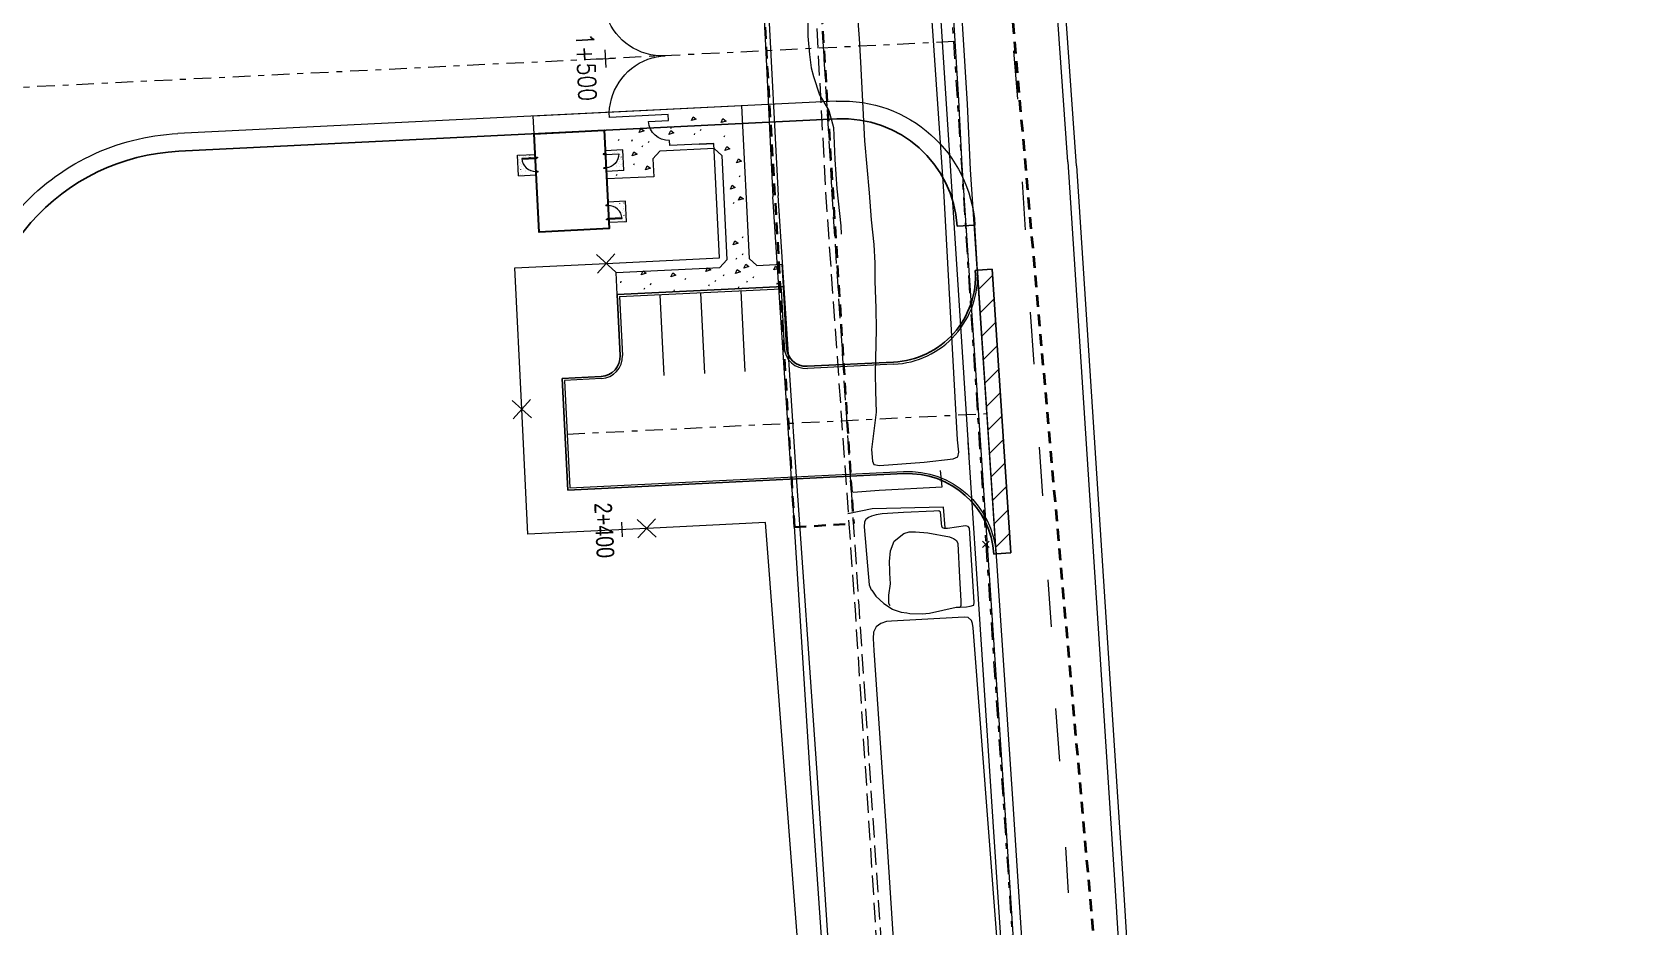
# Model space of a CAD drawing. Header units: metres. Extents: x -703672 to 3951284, y -4124475 to 4104628.
# Drawn here: x 328180 to 328288.5, y 4103654.7 to 4103715.4 of the extents above; entities that cross this region are included whole.
import ezdxf

# ---------------------------------------------------------------- set-up
doc = ezdxf.new("R2010")
doc.units = ezdxf.units.M
doc.header["$MEASUREMENT"] = 0
for name, pattern in [('DGN Style 2', [1.3283826688107345, 0.7970296012864407, -0.5313530675242938]), ('DGN Style 3', [1.8597357363350286, 1.328382668810735, -0.5313530675242938]), ('DGN Style 7', [2.6567653376214695, 1.195544401929661, -0.5313530675242938, 0.3985148006432204, -0.5313530675242938])]:
    doc.linetypes.add(name, pattern=pattern)
for name, color, linetype, lineweight in [('A-DOOR-PRHT', 7, 'Continuous', 0), ('A-FLOR-PATT', 9, 'Continuous', 0), ('A-WALL-PATT', 9, 'INBATT', 0), ('C-ALGN-STAT', 8, 'Continuous', 0), ('C-ALGN-STAT1', 8, 'Continuous', 0), ('C-ANNO-PATT', 251, 'Continuous', 0), ('C-PADS-OTLN', 9, 'Continuous', 30), ('C-PROP-BASE', 2, 'CONLMT', 0), ('C-PROP-CONS(Alpha)', 7, 'DGN Style 2', 40), ('C-PVMT-MRKG', 7, 'Continuous', 0), ('C-ROAD-CNTR', 8, 'DGN Style 7', 0), ('C-ROAD-CURB', 9, 'Continuous', 0), ('C-ROAD-OTLN', 7, 'Continuous', 0), ('C-ROAD-UPVD', 253, 'Continuous', 0), ('C-SITE-FENC', 6, 'Continuous', 0), ('C-SITE-WALK', 7, 'Continuous', 0), ('C-STRM-INLT', 3, 'Continuous', 0), ('V-BLDG-OTLN', 7, 'Continuous', 0), ('V-DTCH-BOTD', 252, 'Continuous', 0), ('V-DTCH-TOP~', 252, 'Continuous', 0), ('V-ROAD-ASPH', 9, 'Continuous', 0), ('V-SITE-STRC', 253, 'Continuous', 0)]:
    doc.layers.add(name, color=color, linetype=linetype, lineweight=lineweight)
doc.styles.add('DGN', font='ENGINEERING.shx', dxfattribs={"width": 0.85, "height": 1.2})
doc.styles.add('Style-ENGINEERING', font='ENGINEERING.shx')
doc.linetypes.add('CONLMT', pattern='A,0.10417,-0.00902625,[2,dgnlstyle-tsaec.shx,S=4.133597883597883e-05,R=0,X=0,Y=0],-0.00902625', length=0.1222225)
doc.linetypes.add('FENCE', pattern='A,0.1,-0.01302,[7,dgnlstyle-tsaec.shx,S=0.0001240079365079365,R=0,X=0,Y=0],-0.01302', length=0.12604)
doc.linetypes.add('INBATT', pattern='A,-0.00859,[49,dgnlstyle-tsaec.shx,S=0.000248015873015873,R=0,X=0,Y=0],-0.00859', length=0.01718)

# ---------------------------------------------------------------- blocks, each defined once
blk = doc.blocks.new('*U11')
at = {"layer": 'A-DOOR-PRHT', "linetype": 'ByBlock'}
for p, q in [((-7.202382164450682e-06, 1.290000000153668e-06), (-2.402382158095406e-06, 1.289999943310249e-06)), ((-7.202382157345255e-06, -3.03000007306764e-06), (-7.202382164450682e-06, 1.290000000153668e-06)), ((-2.402382158095406e-06, 3.021041152351245e-06), (2.397617841154442e-06, 3.021041095507826e-06)), ((-2.402382158095406e-06, 1.289999943310249e-06), (-2.402382158095406e-06, 3.021041152351245e-06)), ((2.397617841154442e-06, 3.021041095507826e-06), (2.397617841154442e-06, 1.290000000153668e-06)), ((2.397617841154442e-06, 1.290000000153668e-06), (7.197617840404291e-06, 1.289999943310249e-06)), ((7.197617833298864e-06, -3.030000016224221e-06), (7.197617840404291e-06, 1.289999943310249e-06)), ((-7.202382157345255e-06, -3.03000007306764e-06), (7.197617833298864e-06, -3.030000016224221e-06))]:
    blk.add_line(p, q, dxfattribs=at)
blk = doc.blocks.new('*U12')
at = {"layer": 'A-DOOR-PRHT', "linetype": 'ByBlock'}
for p, q in [((-7.20238217155611e-06, 3.029999959380802e-06), (-7.20238217155611e-06, -1.290000000153668e-06)), ((-7.20238217155611e-06, 3.029999959380802e-06), (7.197617840404291e-06, 3.029999959380802e-06)), ((7.197617840404291e-06, 3.029999959380802e-06), (7.197617840404291e-06, -1.290000000153668e-06)), ((-7.20238217155611e-06, -1.290000000153668e-06), (-2.402382158095406e-06, -1.290000056997087e-06)), ((-2.402382158095406e-06, -1.290000056997087e-06), (-2.402382165200834e-06, -3.021041209194664e-06)), ((-2.402382165200834e-06, -3.021041209194664e-06), (2.397617841154442e-06, -3.021041152351245e-06)), ((2.397617841154442e-06, -3.021041152351245e-06), (2.397617841154442e-06, -1.290000000153668e-06)), ((2.397617841154442e-06, -1.290000000153668e-06), (7.197617840404291e-06, -1.290000000153668e-06))]:
    blk.add_line(p, q, dxfattribs=at)
blk = doc.blocks.new('*U10')
at = {"layer": 'A-DOOR-PRHT', "linetype": 'ByBlock', "flags": 128}
blk.add_lwpolyline([(0.5491150829475373, -0.3907234654761851), (-0.3633326428825967, -0.4365940182469785), (-0.3613745084730908, -0.4755448303185403), (0.5510732172988355, -0.4296742775477469), (0.5491150829475373, -0.3907234654761851)], close=True, dxfattribs=at)
at = {"layer": 'A-DOOR-PRHT', "linetype": 'ByBlock'}
blk.add_arc((-0.3613745084730908, -0.4755448303185403), 0.913600000000093, 2.877949392316159, 92.87794939233484, dxfattribs=at)
at = {"layer": 'A-DOOR-PRHT', "linetype": 'ByBlock', "extrusion": (5.807880430430017e-17, 6.42273781162947e-17, -1), "xscale": 9999.999999999998, "yscale": 9999.999999999998, "zscale": 99.99999999999999, "rotation": 357.1220506076651}
for name, p in [('*U12', (0.4798257338115945, 0.4461704124696553)), ('*U11', (0.4326597998733632, -0.492044772952795))]:
    blk.add_blockref(name, p, dxfattribs=at)
blk = doc.blocks.new('*U14')
at = {"layer": 'A-DOOR-PRHT', "linetype": 'ByBlock'}
for p, q in [((-7.202382185766965e-06, 1.290000056997087e-06), (-2.402382186517116e-06, 1.290000000153668e-06)), ((-7.202382185766965e-06, -3.030000016224221e-06), (-7.202382185766965e-06, 1.290000056997087e-06)), ((-2.402382179411688e-06, 3.021041152351245e-06), (2.397617812732733e-06, 3.021041152351245e-06)), ((-2.402382186517116e-06, 1.290000000153668e-06), (-2.402382179411688e-06, 3.021041152351245e-06)), ((2.397617812732733e-06, 3.021041152351245e-06), (2.397617812732733e-06, 1.290000000153668e-06)), ((2.397617812732733e-06, 1.290000000153668e-06), (7.197617819088009e-06, 1.290000056997087e-06)), ((7.197617826193436e-06, -3.030000016224221e-06), (7.197617819088009e-06, 1.290000056997087e-06)), ((-7.202382185766965e-06, -3.030000016224221e-06), (7.197617826193436e-06, -3.030000016224221e-06))]:
    blk.add_line(p, q, dxfattribs=at)
blk = doc.blocks.new('*U15')
at = {"layer": 'A-DOOR-PRHT', "linetype": 'ByBlock'}
for p, q in [((-7.202382178661537e-06, 3.029999959380802e-06), (-7.202382178661537e-06, -1.290000000153668e-06)), ((-7.202382178661537e-06, 3.029999959380802e-06), (7.197617811982582e-06, 3.030000016224221e-06)), ((7.197617811982582e-06, 3.030000016224221e-06), (7.197617819088009e-06, -1.289999943310249e-06)), ((-7.202382178661537e-06, -1.290000000153668e-06), (-2.402382186517116e-06, -1.289999943310249e-06)), ((-2.402382186517116e-06, -1.289999943310249e-06), (-2.402382179411688e-06, -3.021041095507826e-06)), ((-2.402382179411688e-06, -3.021041095507826e-06), (2.397617812732733e-06, -3.021041095507826e-06)), ((2.397617812732733e-06, -3.021041095507826e-06), (2.39761781983816e-06, -1.290000000153668e-06)), ((2.39761781983816e-06, -1.290000000153668e-06), (7.197617819088009e-06, -1.289999943310249e-06))]:
    blk.add_line(p, q, dxfattribs=at)
blk = doc.blocks.new('*U13')
at = {"layer": 'A-DOOR-PRHT', "linetype": 'ByBlock', "extrusion": (-6.123031769111886e-17, 6.123031769111885e-17, -1), "flags": 128}
blk.add_lwpolyline([(0.5288048459915444, -0.417800952680409), (-0.3847951540956274, -0.4178009531460702), (-0.3847951540956274, -0.4568009525537491), (0.5288048459915444, -0.4568009525537491), (0.5288048459915444, -0.417800952680409)], close=True, dxfattribs=at)
at = {"layer": 'A-DOOR-PRHT', "linetype": 'ByBlock', "extrusion": (0, 0, -1)}
blk.add_arc((-0.3847951540956274, -0.4568009525537491), 0.9136000000000932, 359.9999999999814, 90, dxfattribs=at)
at = {"layer": 'A-DOOR-PRHT', "linetype": 'ByBlock', "xscale": 10000, "yscale": 10000, "zscale": 100}
for name, p in [('*U15', (0.456818975857459, 0.4696990470401943)), ('*U14', (0.456818975857459, -0.4697009529918432))]:
    blk.add_blockref(name, p, dxfattribs=at)
blk = doc.blocks.new('*U17')
at = {"layer": 'A-DOOR-PRHT', "linetype": 'ByBlock'}
for p, q in [((-7.202382178661537e-06, 1.289999943310249e-06), (-2.402382179411688e-06, 1.289999943310249e-06)), ((-7.202382178661537e-06, -3.03000007306764e-06), (-7.202382178661537e-06, 1.289999943310249e-06)), ((-2.402382165200834e-06, 3.021041038664407e-06), (2.397617834049015e-06, 3.021041038664407e-06)), ((-2.402382179411688e-06, 1.289999943310249e-06), (-2.402382165200834e-06, 3.021041038664407e-06)), ((2.397617834049015e-06, 3.021041038664407e-06), (2.397617834049015e-06, 1.290000000153668e-06)), ((2.397617834049015e-06, 1.290000000153668e-06), (7.197617833298864e-06, 1.289999943310249e-06)), ((7.197617833298864e-06, -3.030000016224221e-06), (7.197617833298864e-06, 1.289999943310249e-06)), ((-7.202382178661537e-06, -3.03000007306764e-06), (7.197617833298864e-06, -3.030000016224221e-06))]:
    blk.add_line(p, q, dxfattribs=at)
blk = doc.blocks.new('*U18')
at = {"layer": 'A-DOOR-PRHT', "linetype": 'ByBlock'}
for p, q in [((-7.202382157345255e-06, 3.030000016224221e-06), (-7.202382157345255e-06, -1.290000000153668e-06)), ((-7.202382157345255e-06, 3.030000016224221e-06), (7.197617826193436e-06, 3.029999959380802e-06)), ((7.197617826193436e-06, 3.029999959380802e-06), (7.197617840404291e-06, -1.290000000153668e-06)), ((-7.202382157345255e-06, -1.290000000153668e-06), (-2.402382165200834e-06, -1.290000000153668e-06)), ((-2.402382165200834e-06, -1.290000000153668e-06), (-2.402382158095406e-06, -3.021041095507826e-06)), ((-2.402382158095406e-06, -3.021041095507826e-06), (2.397617841154442e-06, -3.021041152351245e-06)), ((2.397617841154442e-06, -3.021041152351245e-06), (2.397617841154442e-06, -1.290000000153668e-06)), ((2.397617841154442e-06, -1.290000000153668e-06), (7.197617840404291e-06, -1.290000000153668e-06))]:
    blk.add_line(p, q, dxfattribs=at)
blk = doc.blocks.new('*U16')
at = {"layer": 'A-DOOR-PRHT', "linetype": 'ByBlock', "flags": 128}
blk.add_lwpolyline([(0.5071607031859457, 0.4438245398923755), (-0.4052870226441883, 0.397953987121582), (-0.4072451569954865, 0.4369047987274826), (0.5052025688346475, 0.482775351498276), (0.5071607031859457, 0.4438245398923755)], close=True, dxfattribs=at)
at = {"layer": 'A-DOOR-PRHT', "linetype": 'ByBlock', "extrusion": (0, 0, -1)}
blk.add_arc((0.4072451569954865, 0.4369047987274826), 0.9136000000000931, 177.1220506076464, 267.1220506076651, dxfattribs=at)
at = {"layer": 'A-DOOR-PRHT', "linetype": 'ByBlock', "xscale": 9999.999999999998, "yscale": 9999.999999999998, "zscale": 99.99999999999999, "rotation": 182.8779493923349}
for name, p in [('*U17', (-0.4798258295631967, 0.4461723151616752)), ('*U18', (-0.4326598955667578, -0.4920428702607751))]:
    blk.add_blockref(name, p, dxfattribs=at)
blk = doc.blocks.new('*U9')
at = {"layer": 'A-FLOR-PATT', "linetype": 'ByBlock'}
for p, q in [((-3.698020386567805, 1.760394573677331), (-2.499533881666139, 1.820644862484187)), ((-3.627728383697104, 0.3621603180654347), (-3.698020386567805, 1.760394573677331)), ((3.452949093538336, 2.119887960143387), (2.254462588578463, 2.059637671802193)), ((3.523241096467245, 0.7216537040658295), (3.452949093538336, 2.119887960143387)), ((-3.627728383697104, 0.3621603180654347), (-2.429241878620815, 0.4224106064066291)), ((3.523241096467245, 0.7216537040658295), (2.324754591390956, 0.6614034157246351)), ((3.62767492927378, -1.355722904205322), (2.429188424197491, -1.415973192546517)), ((3.697966932202689, -2.75395716028288), (3.62767492927378, -1.355722904205322)), ((3.697966932202689, -2.75395716028288), (2.4994804271264, -2.814207448624074))]:
    blk.add_line(p, q, dxfattribs=at)
at = {"layer": 'A-WALL-PATT', "linetype": 'ByBlock'}
for p, q in [((-3.651668156206142, 1.583200262393802), (-3.65179367759265, 1.585697109345347)), ((-3.577266229956876, 1.644329493399709), (-3.577391751401592, 1.646826340351254)), ((-3.569387237890624, 1.088053266052157), (-3.569512759277131, 1.090550113003701)), ((-3.556705667986535, 1.292421385180205), (-3.556831189489458, 1.294918231666088)), ((-3.529055873106699, 1.712750357110053), (-3.529181394493207, 1.715247203595936)), ((-3.526979149784893, 1.443126933183521), (-3.527104671287816, 1.445623780135065)), ((-3.51489247137215, 1.202701178845018), (-3.515017992816865, 1.205198025330901)), ((-3.502323652151972, 1.295155276544392), (-3.502449173596688, 1.297652123030275)), ((-3.434734984009992, 1.149341955315322), (-3.434860505454708, 1.151838802266866)), ((-3.313511117536109, 1.648980650119483), (-3.313636638980825, 1.651477497071028)), ((-3.142210102872923, 1.666200625710189), (-3.142335624317639, 1.668697472196072)), ((-2.958596908603795, 1.666822889819741), (-2.95872243004851, 1.669319736305624)), ((-2.856723980978131, 1.752288701478392), (-2.856849502422847, 1.754785548429936)), ((-2.83851235115435, 1.618340323679149), (-2.838637872599065, 1.620837170165032)), ((2.90938785293838, 1.970426429528743), (2.909262331435457, 1.97292327741161)), ((3.081552201707382, 1.970473137684166), (3.081426680262666, 1.972969984170049)), ((3.14760103210574, 1.170348957646638), (3.147475510661025, 1.172845804598182)), ((3.228703465778381, 1.32650671992451), (3.228577944391873, 1.329003566876054)), ((3.252273894206155, 1.485511123668402), (3.25214837276144, 1.488007970154285)), ((3.289614727778826, 2.055538421496749), (3.289489206392318, 2.058035268448293)), ((3.304898103291634, 1.637367784045637), (3.304772581846919, 1.639864630997181)), ((3.314589141926263, 1.787066109478474), (3.314463620539755, 1.789562955964357)), ((3.326675820397213, 1.546640354674309), (3.326550299010705, 1.549137201625854)), ((3.327935917128343, 1.122025849763304), (3.327810395741835, 1.124522696714848)), ((3.344443979964126, 1.992297562304884), (3.344318458577618, 1.994794409256428)), ((3.359280119184405, 1.640101675875485), (3.359154597797897, 1.642598522827029)), ((3.363561885547824, 1.155380732845515), (3.363436364161316, 1.157877579331398)), ((3.392393931164406, 1.438035781029612), (3.392268409719691, 1.440532628446817)), ((3.405056165705901, 1.186161181423813), (3.404930644261185, 1.188658028375357)), ((3.424601467326283, 1.938938339240849), (3.424475945939776, 1.941435185726732)), ((-3.556725003349129, 0.8361786659806967), (-3.556850524735637, 0.8386755124665797)), ((-3.512352942605503, 0.8097148877568543), (-3.512478463992011, 0.8122117347083986)), ((-3.492784034693614, 0.4204541426151991), (-3.492909556080122, 0.4229509895667434)), ((-3.4735614155652, 0.7801011200062931), (-3.473686937009916, 0.7825979664921761)), ((-3.395336762478109, 0.9935031095519662), (-3.395462283864617, 0.9959999565035105)), ((-3.390094480535481, 0.660911035258323), (-3.390220001980197, 0.663407881744206)), ((-3.349257368652616, 0.4764500763267279), (-3.349382890097331, 0.4789469228126109)), ((-3.298982091655489, 0.8462664671242237), (-3.299107613100205, 0.848763314075768)), ((-3.165290353354067, 0.7554262871854007), (-3.165415874798782, 0.7579231336712837)), ((-3.140938202966936, 0.6705671697854996), (-3.141063724411651, 0.6730640167370439)), ((-2.843540430127177, 0.6338679352775216), (-2.843665951513685, 0.6363647817634046)), ((3.007974939129781, 0.9796852003782988), (3.007849417685065, 0.9821820477955043)), ((3.023693747760262, 1.066558764781803), (3.023568226373754, 1.069055611267686)), ((3.234711900528055, 0.8074392392300069), (3.234586379083339, 0.8099360871128738)), ((3.256843438663054, 0.9950657575391233), (3.256717917160131, 0.9975626044906676)), ((3.383130793459713, 0.7661199872381985), (3.383005272073206, 0.7686168341897428)), ((3.256278037501033, -1.505137726664543), (3.256152516114525, -1.502640879712999)), ((3.403429301572032, -2.149104145355523), (3.403303780127317, -2.146607298403978)), ((3.426999729999807, -1.990099740680307), (3.426874208555091, -1.987602893728763)), ((3.464340563572478, -1.420072443317622), (3.464215042127762, -1.417575596831739)), ((3.479623939085286, -1.838243080303073), (3.479498417640571, -1.835746233351529)), ((3.489314977778122, -1.688544755801558), (3.489189456333406, -1.686047907918692)), ((3.501401656190865, -1.928970510140061), (3.501276134746149, -1.926473662722856)), ((3.519169815757778, -1.483313302043825), (3.519044294313062, -1.480816455092281)), ((3.534005954919849, -1.835509188938886), (3.533880433533341, -1.833012341987342)), ((3.56711976689985, -2.037575083319098), (3.566994245513342, -2.035078236367553)), ((3.599327303119935, -1.536672526039183), (3.599201781733427, -1.534175679087639)), ((3.198419583553914, -2.409052099566907), (3.198294062109198, -2.406555253081024)), ((3.322326867899392, -2.305261907167733), (3.322201346454676, -2.30276506068185)), ((3.409437736263499, -2.668171624653041), (3.409312214876991, -2.665674778167158)), ((3.431569274398498, -2.480545107275248), (3.431443752953783, -2.478048259858042)), ((3.502661752921995, -2.353585014585406), (3.502536231477279, -2.351088167633861)), ((3.538287721283268, -2.320230132434517), (3.53816219989676, -2.317733285482973)), ((3.557856629311573, -2.709490877576172), (3.55773110780865, -2.706994030624628)), ((3.579782001441345, -2.289449683390558), (3.579656480054837, -2.286952836904675))]:
    blk.add_line(p, q, dxfattribs=at)
at = {"layer": 'C-PADS-OTLN', "linetype": 'ByBlock', "flags": 128}
blk.add_lwpolyline([(-2.569825884420425, 3.218879117630422), (2.184432337700855, 3.452665208373219), (2.51956385653466, -3.213702949695289), (-2.234432613477111, -3.452695760410279), (-2.569825884420425, 3.218879117630422)], close=True, dxfattribs=at)
at = {"layer": 'A-DOOR-PRHT', "linetype": 'ByBlock', "extrusion": (-5.807880430430016e-17, -6.42273781162947e-17, -1), "rotation": 177.1220506076652}
blk.add_blockref('*U13', (2.84869766497286, 1.102206766605377), dxfattribs=at)
at = {"layer": 'A-DOOR-PRHT', "linetype": 'ByBlock'}
for name, p in [('*U16', (2.673918470565695, 1.379839607980102)), ('*U10', (2.848644210607745, -2.095769353676587))]:
    blk.add_blockref(name, p, dxfattribs=at)
blk = doc.blocks.new('lbl_tic')
at = {"color": 0, "linetype": 'ByBlock', "lineweight": -2}
blk.add_line((0, -0.04164999999999996), (0, 0.04164999999999996), dxfattribs=at)

msp = doc.modelspace()

# ---------------------------------------------------------------- hatches: boundary and pattern name
at = {"layer": 'C-ROAD-OTLN', "lineweight": 18}
h = msp.add_hatch(dxfattribs=at)
h.set_pattern_fill('HATCH', color=256, style=0, pattern_type=2)
h.set_pattern_definition([(45, (328245.038215731, 4103695.290208525), (-0.8485281374238569, 0.848528137423857), [])])
edge = h.paths.add_edge_path()
edge.add_arc((328239.5127786473, 4103679.603179229), 5.999999985938801, 3.7597098521804924, 5.54977908188738, ccw=False)
edge.add_line((328245.499865584, 4103679.996612634), (328246.4947861705, 4103680.061947315))
edge.add_line((328246.4947861705, 4103680.061947315), (328245.2299386769, 4103699.323084462))
edge.add_line((328245.2299386769, 4103699.323084462), (328244.2341494842, 4103699.257692701))
edge.add_arc((328238.2470625351, 4103698.864259295), 5.99999999843445, 2.25348581653941, 3.7597098532550035, ccw=False)
edge.add_line((328244.2424224087, 4103699.100182941), (328245.4846539397, 4103680.183442379))

# ---------------------------------------------------------------- linework, layer by layer
at = {"layer": 'C-ALGN-STAT1', "flags": 128}
msp.add_lwpolyline([(328220.0735552715, 4103682.151503152), (328220.1226699669, 4103681.152710007)], dxfattribs=at)
at = {"layer": 'C-ANNO-PATT'}
for p, q in [((328223.4196652807, 4103708.875512492), (328223.4596652807, 4103708.971512492)), ((328225.0156652807, 4103708.447512492), (328225.0556652807, 4103708.539512492)), ((328225.4396652807, 4103708.739512492), (328225.4836652807, 4103708.835512492)), ((328227.0356652807, 4103708.311512492), (328227.0756652807, 4103708.403512492)), ((328219.872394545, 4103708.064443135), (328219.912394545, 4103708.160443135)), ((328220.7722409503, 4103708.029971242), (328220.8122409503, 4103708.121971242)), ((328221.468394545, 4103707.636443135), (328221.508394545, 4103707.728443135)), ((328221.892394545, 4103707.928443135), (328221.936394545, 4103708.024443135)), ((328220.9044752744, 4103706.411283753), (328220.9444752744, 4103706.503283754)), ((328219.7378936228, 4103705.677842494), (328219.7778936228, 4103705.769842494)), ((328228.0878756925, 4103705.58797599), (328228.1278756926, 4103705.67997599)), ((328228.088579716, 4103704.086267728), (328228.132579716, 4103704.182267728)), ((328227.664579716, 4103703.794267728), (328227.704579716, 4103703.886267728)), ((328228.291093544, 4103701.455351412), (328228.331093544, 4103701.547351412)), ((328227.8506329496, 4103700.010701667), (328227.8906329496, 4103700.102701667)), ((328228.2746329496, 4103700.302701666), (328228.3186329496, 4103700.398701666)), ((328224.3960488504, 4103698.627375775), (328224.4360488504, 4103698.723375775)), ((328226.9898822678, 4103698.867261096), (328227.0298822678, 4103698.963261097)), ((328229.0098822679, 4103698.731261096), (328229.0538822678, 4103698.827261096)), ((328220.0148680361, 4103698.40929821), (328220.0548680362, 4103698.50529821)), ((328221.6108680362, 4103697.98129821), (328221.6508680361, 4103698.07329821)), ((328222.0348680362, 4103698.27329821), (328222.0788680362, 4103698.36929821)), ((328223.6308680362, 4103697.84529821), (328223.6708680362, 4103697.93729821)), ((328225.9920488504, 4103698.199375775), (328226.0320488504, 4103698.291375775)), ((328226.4160488504, 4103698.491375775), (328226.4600488505, 4103698.587375775)), ((328228.0120488504, 4103698.063375775), (328228.0520488504, 4103698.155375775)), ((328228.5858822679, 4103698.439261097), (328228.6258822678, 4103698.531261097)), ((328230.6058822678, 4103698.303261097), (328230.6458822679, 4103698.395261097))]:
    msp.add_line(p, q, dxfattribs=at)
at = {"layer": 'C-ANNO-PATT', "flags": 128}
for points in [[(328224.8076652807, 4103709.415512492), (328224.9316652807, 4103709.679512492), (328225.1436652807, 4103709.523512492), (328224.8076652807, 4103709.415512492)], [(328226.8276652807, 4103709.283512492), (328226.9516652807, 4103709.547512492), (328227.1636652807, 4103709.387512492), (328226.8276652807, 4103709.283512492)], [(328221.260394545, 4103708.604443135), (328221.384394545, 4103708.868443135), (328221.596394545, 4103708.712443135), (328221.260394545, 4103708.604443135)], [(328223.280394545, 4103708.472443135), (328223.404394545, 4103708.736443134), (328223.616394545, 4103708.576443135), (328223.280394545, 4103708.472443135)], [(328227.0906409448, 4103707.386884962), (328227.2146409448, 4103707.650884962), (328227.4266409448, 4103707.490884962), (328227.0906409448, 4103707.386884962)], [(328220.7880797004, 4103707.031698829), (328220.9120797004, 4103707.295698829), (328221.1240797004, 4103707.135698829), (328220.7880797004, 4103707.031698829)], [(328221.6962883581, 4103706.084695118), (328221.820288358, 4103706.348695118), (328222.032288358, 4103706.188695117), (328221.6962883581, 4103706.084695118)], [(328227.8798756925, 4103706.55997599), (328228.0038756925, 4103706.82397599), (328228.2158756925, 4103706.66397599), (328227.8798756925, 4103706.55997599)], [(328227.4565797161, 4103704.762267728), (328227.5805797161, 4103705.026267728), (328227.7925797161, 4103704.870267728), (328227.4565797161, 4103704.762267728)], [(328228.0054923256, 4103704.00544458), (328228.1294923256, 4103704.269444581), (328228.3414923256, 4103704.109444581), (328228.0054923256, 4103704.00544458)], [(328227.6426329496, 4103700.978701666), (328227.7666329496, 4103701.242701666), (328227.9786329496, 4103701.086701666), (328227.6426329496, 4103700.978701666)], [(328221.4028680362, 4103698.94929821), (328221.5268680361, 4103699.21329821), (328221.7388680361, 4103699.05729821), (328221.4028680362, 4103698.94929821)], [(328223.4228680361, 4103698.81729821), (328223.5468680362, 4103699.08129821), (328223.7588680362, 4103698.92129821), (328223.4228680361, 4103698.81729821)], [(328225.7840488504, 4103699.167375775), (328225.9080488504, 4103699.431375775), (328226.1200488504, 4103699.275375775), (328225.7840488504, 4103699.167375775)], [(328227.8040488504, 4103699.035375775), (328227.9280488504, 4103699.299375775), (328228.1400488504, 4103699.139375775), (328227.8040488504, 4103699.035375775)], [(328228.3778822678, 4103699.407261096), (328228.5018822678, 4103699.671261096), (328228.7138822678, 4103699.515261096), (328228.3778822678, 4103699.407261096)], [(328230.3978822678, 4103699.275261097), (328230.5218822678, 4103699.539261097), (328230.7338822678, 4103699.379261096), (328230.3978822678, 4103699.275261097)]]:
    msp.add_lwpolyline(points, dxfattribs=at)
at = {"layer": 'C-PROP-BASE', "linetype": 'ByBlock'}
for p, q in [((328244.5694283276, 4103680.874535928), (328245.0184411339, 4103680.425523122)), ((328244.7941592376, 4103680.649805018), (328244.5696528346, 4103680.425298615)), ((328244.7941592376, 4103680.649805018), (328245.018890147, 4103680.874535928))]:
    msp.add_line(p, q, dxfattribs=at)
at = {"layer": 'C-PROP-BASE', "color": 251, "linetype": 'DGN Style 7'}
msp.add_lwpolyline([(328230.899934731, 4103987.391029525), (328238.0441592374, 4103974.807805018), (328229.1311592376, 4103960.914805018), (328226.9681592374, 4103954.491805018), (328230.9991592374, 4103896.525805018), (328234.1771592374, 4103846.750805018), (328236.4711592373, 4103808.477805017), (328241.7471592374, 4103728.064805018), (328244.7941592374, 4103680.649805018), (328247.8234212537, 4103635.769016811), (328248.0389347309, 4103632.437029525), (328250.159934731, 4103599.819029524), (328251.6602236531, 4103577.536845913), (328252.1671592374, 4103570.319805018), (328252.4291592372, 4103567.960805018), (328254.6901592372, 4103533.160805018), (328259.5721592373, 4103520.414805017), (328262.8821592375, 4103481.518805019), (328272.6141592373, 4103375.546805018)], dxfattribs=at)
at = {"layer": 'C-PROP-CONS(Alpha)', "color": 9, "transparency": 33554661, "flags": 128}
msp.add_lwpolyline([(328051.3527000129, 4102748.37939936), (328033.3155557459, 4102763.759859016), (328008.635876491, 4102785.194791595), (328001.0587122234, 4102791.754994317), (327978.7635198684, 4102811.492673358), (327966.1439298082, 4102822.81362133), (327961.8799502737, 4102829.347595384), (327957.057644274, 4102838.760785415), (327950.9142166439, 4102852.447486374), (327944.9108842695, 4102882.46314165), (327922.9503158275, 4102979.617200589), (327922.1960612735, 4102984.074704956), (327896.895254712, 4103096.805002357), (327873.602682129, 4103197.996084934), (327970.2778919048, 4103222.03458913), (327945.2853782952, 4103305.343080384), (327930.2819876203, 4103330.564998057), (327883.5789010234, 4103409.045375251), (327883.5789010235, 4103409.045375251), (327870.9613363898, 4103413.475533437), (327831.8293273544, 4103476.306306486), (327799.6734495071, 4103521.613691107), (327806.6592676204, 4103526.955593927), (327784.9216440988, 4103571.617824119), (327626.2738909589, 4103555.289453546), (327612.5795421994, 4103537.316554541), (327610.912267143, 4103605.482858766), (327464.3899750119, 4103600.408329677), (327376.9287606052, 4103410.137822579), (327521.4700117525, 4103346.727226583), (327528.8281654069, 4103347.647212733), (327568.3287292437, 4103211.27215154), (327234.5934998402, 4103358.397358307), (327245.9429127203, 4103450.162797557), (327247.4057606828, 4103462.282137395), (327240.1466832621, 4103465.304146356), (327209.4846702361, 4103470.912804143), (327163.5775247305, 4103479.173001934), (327097.1773292364, 4103490.791457197), (327094.8037589096, 4103490.336329404), (327087.5669605479, 4103491.465917642), (327077.449539086, 4103494.95888159), (327074.0302851388, 4103496.139353393), (327072.3445527111, 4103496.70369043), (327040.4265800085, 4103507.290822693), (327024.6254833043, 4103509.746641063), (327005.0554566061, 4103511.621346213), (326997.3663593705, 4103513.401218432), (326987.1858611336, 4103509.176851866), (326924.9401869376, 4103516.679666858), (326868.1898380349, 4103514.452095245, -0.4874798272826256), (326842.7291952347, 4103544.504835935), (326855.8128268328, 4103607.653487044), (326872.3549334486, 4103674.829124694), (326885.7849688843, 4103716.963841686), (326897.1820855098, 4103756.392376348), (326911.8079730987, 4103792.562866542), (326942.7784593481, 4103859.495280759), (326985.0309523789, 4103937.170100313), (327038.3759761521, 4104017.339902852), (327049.9699591843, 4104031.93014326), (327093.2772874826, 4104085.216318096), (327121.0561478767, 4104115.05712215), (327147.4927338528, 4104141.109056442), (327201.0579048989, 4104189.950156559), (327247.8236230445, 4104227.241544621), (327274.2756034104, 4104246.458416275), (327310.9052788371, 4104272.189052842), (327338.7507480193, 4104290.682435896), (327394.3822770293, 4104323.718145463), (327454.7797406209, 4104356.193582261), (327554.8217139727, 4104397.588329164), (327560.1573850386, 4104391.696800068), (327629.8959608893, 4104414.015198105), (327759.0313031515, 4104448.398455133), (327757.2739255879, 4104455.165774307), (328107.0540342975, 4104542.510103815), (328119.3380608568, 4104542.510103815), (328124.6483431717, 4104536.17317302), (328129.4254646109, 4104518.549251009), (328131.921990407, 4104503.029638088), (328135.078302787, 4104500.213224401), (328154.085317786, 4104500.667789092), (328149.8985258908, 4104547.783738694), (328149.7745655841, 4104555.824714896), (328168.0966631506, 4104560.116307975), (328180.1971601305, 4104561.571233069), (328186.8764764442, 4104562.389659171), (328203.8937110046, 4104564.517264253), (328194.5649608789, 4104557.623580912), (328191.4437345657, 4104556.202444898), (328187.3603782359, 4104545.719257489), (328182.8253075863, 4104532.763466077), (328181.3393865761, 4104525.839460123), (328180.4385673145, 4104514.508980992), (328180.3416913476, 4104501.519693172), (328182.9952471908, 4104464.369911368), (328121.0450735461, 4104464.115166628), (328089.3117504606, 4104492.939601823), (327768.6929376793, 4104411.193379837), (327762.394272341, 4104435.44831491), (327630.6153729495, 4104402.081270727), (327568.961239384, 4104381.975780278), (327586.7809209799, 4104362.299684941), (327579.7950375145, 4104360.190021981), (327526.9949811692, 4104339.560635842), (327472.178603134, 4104315.449356015), (327377.0616109308, 4104262.394203749), (327337.8150383515, 4104235.453131521), (327331.8477650884, 4104234.203481648), (327216.3820695355, 4104145.337984444), (327178.5929724798, 4104112.042658567), (327136.6371358891, 4104068.619937841), (327133.1617217513, 4104062.073926368), (327081.9927725713, 4104002.304896605), (327197.9125123062, 4103949.973291562), (327165.5484697489, 4103878.060140899), (327236.1839484199, 4103839.517953459), (327385.373955234, 4103849.829860281), (327376.9496945368, 4103947.711745712), (327522.7087312953, 4103959.659207741), (327570.1209276664, 4103966.104005254), (327619.9429955619, 4103970.187781311), (327675.5802737248, 4103972.189662043), (327840.2462419602, 4103985.686872555), (327861.3262067086, 4103740.757760243), (327930.6420660896, 4103742.354851621), (327992.4427256854, 4103748.227855178), (328033.5029494578, 4103744.724846469), (328070.8848923553, 4103745.586155542), (328069.9830035489, 4103756.769478619), (328241.8330771768, 4103770.442215998), (328288.4642937218, 4103241.598537642), (328052.9743225681, 4103223.495877456), (328046.3409570817, 4103208.988679592), (328077.9633670195, 4102853.33535271), (328045.914018165, 4102815.224954779), (328124.4115326538, 4102748.37939936)], format="xyb", dxfattribs=at)
at = {"layer": 'C-PVMT-MRKG'}
for p, q in [((328222.6751264008, 4103697.597920108), (328222.9452572253, 4103692.104557809)), ((328225.4218075498, 4103697.73298552), (328225.6919383744, 4103692.239623221)), ((328228.1684886988, 4103697.868050932), (328228.4386195234, 4103692.374688633))]:
    msp.add_line(p, q, dxfattribs=at)
at = {"layer": 'C-ROAD-CNTR'}
for p, q in [((328242.6353587184, 4103714.779675831), (328170.0383842646, 4103711.209789202)), ((328216.3826721339, 4103688.127438636), (328244.8693672886, 4103689.528244562))]:
    msp.add_line(p, q, dxfattribs=at)
at = {"layer": 'C-ROAD-CURB', "linetype": 'Continuous', "lineweight": 25}
for p, q in [((328234.6944428782, 4103709.533328588), (328190.0124550319, 4103707.336134667)), ((328242.8607505389, 4103702.254205483), (328244.0596624769, 4103702.309690865)), ((328244.0844723105, 4103699.247856865), (328244.2341494843, 4103699.2576927)), ((328219.7712590757, 4103697.605306462), (328231.0576216154, 4103698.16030252)), ((328219.7712590757, 4103697.605306462), (328219.9750850615, 4103693.46031491)), ((328231.0576216154, 4103698.16030252), (328231.2614476011, 4103694.015310968)), ((328238.5343835013, 4103693.021319396), (328232.6761231857, 4103692.733245061)), ((328218.6930191544, 4103692.045639326), (328216.0462173198, 4103691.915485383)), ((328216.0462173198, 4103691.915485383), (328216.4194890046, 4103684.32465748)), ((328216.4194890046, 4103684.32465748), (328239.2254576655, 4103685.446119125)), ((328245.3501884103, 4103679.986776798), (328245.4998655839, 4103679.996612634))]:
    msp.add_line(p, q, dxfattribs=at)
at = {"layer": 'C-ROAD-CURB', "linetype": 'Continuous', "lineweight": 25, "extrusion": (0, 0, -1)}
for centre, radius, start, end in [((-328235.077537503, 4103701.742742056), 7.800000000000003, 87.18480263226361, 176.2402901477274), ((-328190.7147951775, 4103693.053392692), 14.30000000000001, 355.3893104080298, 87.18480263226361), ((-328239.5127786333, 4103679.603179227), 5.850000000000001, 87.18480264228094, 176.2402901477274)]:
    msp.add_arc(centre, radius, start, end, dxfattribs=at)
at = {"layer": 'C-ROAD-CURB', "linetype": 'Continuous', "lineweight": 25}
for centre, radius, start, end in [((328238.2470625335, 4103698.864259295), 5.849999999999999, 272.8151973543804, 3.759709852272578), ((328218.6267143156, 4103693.394010071), 1.35, 272.8151973610577, 2.815197354562407), ((328232.609818347, 4103694.081615807), 1.35, 182.8151973545624, 272.8151973477017)]:
    msp.add_arc(centre, radius, start, end, dxfattribs=at)
at = {"layer": 'C-ROAD-OTLN'}
for p, q in [((328234.6355052434, 4103710.731880362), (328189.9535173973, 4103708.534686441)), ((328244.2320878959, 4103699.257557225), (328244.059662477, 4103702.309690865)), ((328245.4969353893, 4103679.99642008), (328244.2320878957, 4103699.257557227)), ((328219.9284452518, 4103697.462854695), (328230.915169848, 4103698.003116344)), ((328230.9151698479, 4103698.003116345), (328231.1116286294, 4103694.007943764)), ((328219.9284452518, 4103697.462854696), (328220.1249040333, 4103693.467682115)), ((328238.5417507054, 4103692.871500424), (328232.68349039, 4103692.583426089)), ((328218.7003863587, 4103691.895820354), (328216.2034034959, 4103691.773033616)), ((328216.2034034959, 4103691.773033616), (328216.5619407721, 4103684.481843656)), ((328216.5619407721, 4103684.481843656), (328239.2180904612, 4103685.595938098))]:
    msp.add_line(p, q, dxfattribs=at)
at = {"layer": 'C-ROAD-OTLN', "lineweight": 25}
for p, q in [((328245.2299386769, 4103699.323084462), (328244.2341494842, 4103699.2576927)), ((328246.4947861705, 4103680.061947315), (328245.2299386769, 4103699.323084462)), ((328246.4947861705, 4103680.061947315), (328245.499865584, 4103679.996612632))]:
    msp.add_line(p, q, dxfattribs=at)
at = {"layer": 'C-ROAD-OTLN', "lineweight": 18, "flags": 128}
msp.add_lwpolyline([(328245.4846539397, 4103680.183442379, -0.007810809310984827), (328245.499865584, 4103679.996612634), (328246.4947861705, 4103680.061947315), (328245.2299386769, 4103699.323084462), (328244.2341494842, 4103699.257692701, -0.0065722368036267), (328244.2424224087, 4103699.100182941), (328245.4846539397, 4103680.183442379)], format="xyb", close=True, dxfattribs=at)
at = {"layer": 'C-ROAD-OTLN', "extrusion": (0, 0, -1)}
for centre, radius, start, end in [((-328235.077537503, 4103701.742742056), 9.000000000000004, 87.18480263226361, 176.3883003881779), ((-328190.7147951775, 4103693.053392692), 15.5, 355.3893104080298, 87.18480263226361), ((-328239.5127786333, 4103679.603179227), 6.000000000000002, 87.18480264228094, 176.2402901477274)]:
    msp.add_arc(centre, radius, start, end, dxfattribs=at)
at = {"layer": 'C-ROAD-OTLN'}
for centre, radius, start, end in [((328238.2470625335, 4103698.864259295), 5.999999999999999, 272.8151973543804, 3.759709852272578), ((328218.6267143156, 4103693.394010071), 1.5, 272.8151973610577, 2.815197354562407), ((328232.609818347, 4103694.081615807), 1.5, 182.8151973545624, 272.8151973477017)]:
    msp.add_arc(centre, radius, start, end, dxfattribs=at)
at = {"layer": 'C-ROAD-UPVD', "linetype": 'Continuous', "flags": 128}
for points in [[(328234.041934731, 4103878.254029525), (328233.648934731, 4103876.307029525), (328233.2589347309, 4103873.097029524), (328233.095934731, 4103870.611029524), (328233.034934731, 4103868.319029524), (328233.0749347311, 4103867.081029525), (328233.1749347309, 4103865.578029525), (328233.2629347311, 4103864.183029525), (328233.827934731, 4103852.000029525), (328235.0469347311, 4103834.174029524), (328236.114934731, 4103817.556029525), (328237.2799347311, 4103798.149029525), (328238.6469347309, 4103777.404029524), (328240.1339347309, 4103755.102029525), (328241.6239347309, 4103732.014029525), (328242.953934731, 4103710.806029525), (328243.1609347309, 4103706.365029525)], [(328250.3639347309, 4103706.615029525), (328249.3029347309, 4103721.734029524), (328247.3039347311, 4103753.449029525), (328245.5119347309, 4103779.706029525), (328243.6809347309, 4103805.654029524), (328242.405934731, 4103828.455029524), (328240.9669347311, 4103850.083029524), (328240.6139347309, 4103856.236029524), (328240.366934731, 4103861.074029525), (328240.2729347312, 4103866.305029524), (328240.2089347311, 4103870.024029525), (328240.3479347311, 4103872.507029525), (328240.6249347311, 4103874.737029525), (328241.2109347309, 4103877.193029525), (328241.4829347311, 4103878.254029525)], [(328243.1609347309, 4103706.365029525), (328246.041934731, 4103663.312029525), (328248.0389347309, 4103632.437029525), (328250.159934731, 4103599.819029524), (328251.611934731, 4103578.254029525)], [(328250.3639347309, 4103706.615029525), (328251.783934731, 4103684.680029524), (328253.551934731, 4103657.518029524), (328255.2929347309, 4103629.243029525), (328256.9189347311, 4103605.441029524), (328258.2379347309, 4103584.556029525), (328258.642934731, 4103578.254029525)]]:
    msp.add_lwpolyline(points, dxfattribs=at)
at = {"layer": 'C-SITE-FENC', "linetype": 'FENCE', "ltscale": 80}
msp.add_lwpolyline([(328241.2032571121, 4103534.04509169), (328229.8396715609, 4103682.131138401), (328221.7762884917, 4103681.734629268), (328213.7129054227, 4103681.338120136), (328213.2954128951, 4103689.828220129), (328212.8238256716, 4103699.418386223), (328219.0294968841, 4103699.723544156), (328226.7193073273, 4103700.101683212), (328226.3372987622, 4103707.870183721), (328223.3409193268, 4103707.722839634), (328223.3240276955, 4103708.066346715, -0.4142135622716776), (328221.8968649097, 4103709.35972929), (328223.2571375905, 4103709.426619396), (328223.2377604147, 4103709.82067235), (328219.2422766624, 4103709.624198267, -0.3280764646218993), (328221.8589886961, 4103713.575866224, -0.07583200449446051), (328223.0412863314, 4103713.816156103, -0.08285021189511262), (328221.7336120197, 4103713.968470695, -0.3203690282132615), (328218.8496702707, 4103717.61455873), (328222.8448428513, 4103717.811017512), (328222.184528923, 4103731.239117198), (328188.4712372908, 4103729.581298401), (328177.6988894762, 4103738.755823569)], format="xyb", dxfattribs=at)
at = {"layer": 'C-SITE-FENC', "linetype": 'Continuous'}
for points in [[(328219.6844392844, 4103699.129995124), (328218.3745544838, 4103700.317093187)], [(328218.435947853, 4103699.068601755), (328219.6230459152, 4103700.378486556)], [(328212.6404704947, 4103690.421769161), (328213.9503552954, 4103689.234671098)], [(328212.701863864, 4103689.173277729), (328213.8889619262, 4103690.483162529)], [(328221.1827394607, 4103681.079686868), (328222.369837523, 4103682.389571669)], [(328222.4312308921, 4103681.141080237), (328221.1213460916, 4103682.328178299)]]:
    msp.add_lwpolyline(points, dxfattribs=at)
at = {"layer": 'C-SITE-WALK'}
for p, q in [((328228.2145206947, 4103710.416134601), (328214.0724212121, 4103709.720710415)), ((328214.1313588466, 4103708.522158642), (328214.0724212121, 4103709.720710415)), ((328228.2145206947, 4103710.416134601), (328228.7243645865, 4103700.047983471)), ((328222.1937721159, 4103706.817504532), (328222.6686113407, 4103707.341458453)), ((328226.3543857993, 4103707.522702878), (328222.6686113407, 4103707.341458453)), ((328225.3385056169, 4103707.821069026), (328226.3372987622, 4103707.87018372)), ((328226.3543857993, 4103707.522702878), (328226.8783397195, 4103707.047863653)), ((328222.1937721159, 4103706.817504532), (328222.2532316143, 4103705.608340167)), ((328226.8783397195, 4103707.047863653), (328227.2261748687, 4103699.974311429)), ((328222.2532316143, 4103705.608340167), (328219.0677051959, 4103705.451694959)), ((328226.7513356439, 4103699.450357507), (328227.2261748687, 4103699.974311429)), ((328228.7243645863, 4103700.047983471), (328229.2483185065, 4103699.573144246)), ((328219.6975870325, 4103699.103496182), (328226.7513356439, 4103699.450357507)), ((328219.7712590757, 4103697.605306463), (328219.6975870325, 4103699.103496182)), ((328229.2483185065, 4103699.573144246), (328230.9839495721, 4103699.65849224)), ((328231.0576216153, 4103698.160302522), (328230.9839495721, 4103699.658492241))]:
    msp.add_line(p, q, dxfattribs=at)
at = {"layer": 'C-STRM-INLT', "linetype": 'DGN Style 2', "lineweight": 35}
for p, q in [((328231.9189711571, 4103744.648896127), (328235.8274462934, 4103682.063166773)), ((328231.8099177596, 4103681.807515876), (328229.5956069839, 4103719.396000666)), ((328231.8099177593, 4103681.807515877), (328235.8274462933, 4103682.063166773))]:
    msp.add_line(p, q, dxfattribs=at)
at = {"layer": 'V-BLDG-OTLN', "elevation": 4.766177330398563, "flags": 128}
msp.add_lwpolyline([(328238.2976961602, 4103676.465321955), (328238.2196961602, 4103676.620321956), (328238.2206961602, 4103677.206321956), (328238.3176961602, 4103677.976321956), (328238.2906961602, 4103678.695321955), (328238.2786961602, 4103678.843321955), (328238.2596961602, 4103679.472321955), (328238.3176961602, 4103680.215321955), (328238.5846961602, 4103680.858321955), (328239.2356961602, 4103681.374321955), (328239.5976961602, 4103681.486321955), (328240.0266961602, 4103681.508321955), (328240.8676961602, 4103681.428321955), (328242.3376961602, 4103681.157321956), (328242.4986961602, 4103681.099321955), (328242.6006961602, 4103681.039321955), (328242.8166961602, 4103680.910321956), (328242.9006961602, 4103680.702321955), (328243.0176961602, 4103678.402321956), (328243.0936961602, 4103676.807321955), (328243.1006961602, 4103676.489321955), (328243.0616961602, 4103676.392321955)], dxfattribs=at)
at = {"layer": 'V-DTCH-BOTD', "flags": 128}
msp.add_lwpolyline([(328241.9696468723, 4103542.224957865), (328239.6410060362, 4103571.557623153), (328237.9553112262, 4103596.659358901), (328236.2135168486, 4103620.528356018), (328234.362658511, 4103649.628565124), (328233.3468625589, 4103665.133681787), (328231.8774085119, 4103686.215591859), (328230.6919889961, 4103704.328835873)], dxfattribs=at)
at = {"layer": 'V-DTCH-TOP~', "linetype": 'DGN Style 3'}
for p, q in [((328232.7029407527, 4103726.807217778), (328233.9110473445, 4103704.897407023)), ((328233.0117865577, 4103726.57194067), (328234.3324027035, 4103704.880566097))]:
    msp.add_line(p, q, dxfattribs=at)
at = {"layer": 'V-DTCH-TOP~'}
for p, q in [((328229.5956069839, 4103719.396000667), (328230.3388183898, 4103704.249561496)), ((328229.9202684574, 4103719.418668364), (328230.6919889961, 4103704.328835873))]:
    msp.add_line(p, q, dxfattribs=at)
at = {"layer": 'V-DTCH-TOP~', "flags": 128}
msp.add_lwpolyline([(328241.5946145226, 4103542.417018144), (328239.2184321542, 4103572.250182495), (328237.5366084965, 4103597.178608792), (328235.8600260956, 4103621.156909502), (328233.9366468155, 4103649.776578099), (328232.8743801326, 4103665.07959503), (328231.5336670774, 4103686.148768005), (328230.3388183898, 4103704.249561496)], dxfattribs=at)
at = {"layer": 'V-DTCH-TOP~', "linetype": 'DGN Style 3', "flags": 128}
for points in [[(328247.6519871152, 4103525.260290364), (328246.2178480251, 4103534.110929437), (328244.0845756325, 4103555.79023376), (328241.4469541508, 4103594.208467043), (328240.2084719352, 4103611.303360294), (328238.3964968974, 4103638.133470555), (328235.9412696437, 4103676.191212236), (328233.9110473445, 4103704.897407023)], [(328247.9715213273, 4103525.438868601), (328246.5510182997, 4103534.436297216), (328244.5164385958, 4103556.125838119), (328241.6795070329, 4103594.754508713), (328240.4070961098, 4103612.534858255), (328238.7135800348, 4103638.401411832), (328236.1924175182, 4103676.492965184), (328234.3324027035, 4103704.880566097)]]:
    msp.add_lwpolyline(points, dxfattribs=at)
at = {"layer": 'V-ROAD-ASPH', "flags": 128}
for points, elevation in [([(328232.6846961602, 4103717.792321955), (328232.7246961602, 4103715.145321955), (328232.8396961602, 4103713.895321955), (328232.9466961602, 4103713.007321956), (328233.0986961602, 4103712.414321955), (328233.5136961602, 4103711.165321955), (328234.1356961602, 4103710.094321955), (328234.4616961602, 4103708.956321956), (328234.5456961602, 4103706.781321955), (328234.6896961602, 4103704.778321955), (328234.9466961602, 4103702.263321956), (328234.9816961602, 4103701.710321955)], 4.666177330398561), ([(328246.6876961602, 4103714.154321956), (328246.9506961602, 4103710.878321955)], 5.56617733039856), ([(328250.9486961602, 4103706.343321955), (328252.3686961602, 4103684.408321955), (328254.1366961602, 4103657.246321956), (328255.8776961602, 4103628.971321955), (328257.5036961602, 4103605.169321956), (328258.8226961602, 4103584.284321955), (328259.2276961602, 4103577.982321955)], 5.466177330398558), ([(328243.7456961602, 4103706.093321955), (328246.6266961602, 4103663.040321955), (328248.6236961602, 4103632.165321955), (328250.7446961602, 4103599.547321956), (328252.1966961602, 4103577.982321955)], 5.466177330398558), ([(328247.2666961602, 4103705.259321955), (328247.4686961602, 4103702.005321955)], 5.56617733039856), ([(328247.8136961602, 4103696.414321955), (328248.0656961602, 4103692.879321956)], 5.56617733039856), ([(328248.4226961602, 4103687.244321955), (328248.6536961602, 4103683.930321956)], 5.56617733039856), ([(328249.0146961602, 4103678.246321956), (328249.2426961602, 4103675.045321955)], 5.56617733039856), ([(328249.5266961602, 4103669.508321955), (328249.7916961602, 4103665.933321956)], 5.56617733039856), ([(328250.2006961602, 4103660.090321955), (328250.3936961602, 4103656.981321956)], 5.56617733039856)]:
    msp.add_lwpolyline(points, dxfattribs=dict(at, elevation=elevation))
at = {"layer": 'V-ROAD-ASPH'}
for points in [[(328234.6266961602, 4103877.982321955, 5.56617733039856), (328234.2336961602, 4103876.035321956, 5.56617733039856), (328233.8436961602, 4103872.825321956, 5.56617733039856), (328233.6806961602, 4103870.339321956, 5.56617733039856), (328233.6196961602, 4103868.047321956, 5.56617733039856), (328233.6596961602, 4103866.809321955, 5.56617733039856), (328233.7596961602, 4103865.306321955, 5.56617733039856), (328233.8476961602, 4103863.911321955, 5.56617733039856), (328234.4126961602, 4103851.728321956, 5.466177330398558), (328235.6316961602, 4103833.902321956, 5.466177330398558), (328236.6996961602, 4103817.284321955, 5.466177330398558), (328237.8646961602, 4103797.877321955, 5.466177330398558), (328239.2316961602, 4103777.132321956, 5.466177330398558), (328240.7186961602, 4103754.830321955, 5.466177330398558), (328242.2086961602, 4103731.742321956, 5.466177330398558), (328243.5386961602, 4103710.534321955, 5.466177330398558), (328243.7456961602, 4103706.093321955, 5.466177330398558)], [(328250.9486961602, 4103706.343321955, 5.56617733039856), (328249.8876961602, 4103721.462321955, 5.56617733039856), (328247.8886961602, 4103753.177321956, 5.56617733039856), (328246.0966961602, 4103779.434321955, 5.466177330398558), (328244.2656961602, 4103805.382321956, 5.466177330398558), (328242.9906961602, 4103828.183321956, 5.466177330398558), (328241.5516961602, 4103849.811321956, 5.466177330398558), (328241.1986961602, 4103855.964321956, 5.466177330398558), (328240.9516961602, 4103860.802321956, 5.466177330398558), (328240.8576961602, 4103866.033321955, 5.366177330398557), (328240.7936961602, 4103869.752321955, 5.366177330398557), (328240.9326961602, 4103872.235321955, 5.366177330398557), (328241.2096961602, 4103874.465321955, 5.366177330398557), (328241.7956961602, 4103876.921321956, 5.366177330398557), (328242.0676961602, 4103877.982321955, 5.366177330398557)]]:
    msp.add_polyline3d(points, dxfattribs=at)
at = {"layer": 'V-SITE-STRC', "extrusion": (-0.9973606887946286, -0.06613441482521976, 0.02996490652129884), "elevation": -598771.9836203536, "flags": 128}
msp.add_lwpolyline([(-4072977.434273879, 17957.77657249684), (-4072950.59012811, 17957.77671906367), (-4072902.998166014, 17957.77657249684), (-4072867.601271447, 17957.94364752165)], dxfattribs=at)
at = {"layer": 'V-SITE-STRC', "elevation": 4.766177330398563, "flags": 128}
for points in [[(328236.7676961602, 4103679.191321956), (328236.8736961602, 4103677.891321955), (328237.0216961602, 4103677.568321955), (328237.0496961602, 4103677.529321956)], [(328237.0496961602, 4103677.529321956), (328237.3326961602, 4103677.127321955), (328237.8646961602, 4103676.637321956), (328238.4576961602, 4103676.242321956), (328238.5136961602, 4103676.224321955)], [(328238.5136961602, 4103676.224321955), (328239.0516961602, 4103676.054321955), (328239.4286961602, 4103675.990321956)], [(328239.4286961602, 4103675.990321956), (328239.6486961602, 4103675.952321955), (328240.4736961602, 4103675.928321955), (328240.9696961602, 4103675.971321955), (328240.9796961602, 4103675.973321956)], [(328240.9796961602, 4103675.973321956), (328242.7756961602, 4103676.377321955), (328243.0616961602, 4103676.392321955)]]:
    msp.add_lwpolyline(points, dxfattribs=at)
at = {"layer": 'V-SITE-STRC'}
for points in [[(328233.5156961602, 4103843.588321955, 7.366177330398557), (328235.2986961602, 4103814.582321955, 7.56617733039856), (328237.1576961602, 4103785.730321955, 7.56617733039856), (328239.2766961602, 4103753.219321955, 7.56617733039856), (328241.5006961602, 4103720.062321955, 7.56617733039856), (328243.6356961602, 4103686.686321956, 7.56617733039856)], [(328235.9526961602, 4103718.302321956, 5.06617733039856), (328236.1996961602, 4103714.999321955, 5.06617733039856), (328236.2896961602, 4103713.381321955, 5.06617733039856), (328236.5616961602, 4103708.041321956, 5.06617733039856), (328236.8756961602, 4103704.501321956, 5.06617733039856), (328237.0046961602, 4103702.672321956, 5.06617733039856), (328237.1976961602, 4103701.011321955, 5.06617733039856), (328237.2546961602, 4103699.739321955, 5.06617733039856), (328237.2696961602, 4103698.525321955, 5.06617733039856), (328237.3216961602, 4103696.672321956, 5.06617733039856), (328237.3476961602, 4103695.236321955, 5.06617733039856), (328237.2946961602, 4103692.265321956, 5.06617733039856), (328237.3106961602, 4103691.042321955, 5.06617733039856), (328237.3656961602, 4103689.622321955, 5.06617733039856), (328237.0266961602, 4103687.078321956, 4.966177330398558), (328237.1106961602, 4103686.298321955, 4.966177330398558), (328237.1856961602, 4103686.062321955, 4.966177330398558), (328237.5716961602, 4103685.992321956, 4.966177330398558), (328240.6136961602, 4103686.218321955, 4.966177330398558), (328242.5756961602, 4103686.453321956, 4.966177330398558), (328242.9046961602, 4103686.582321955, 4.966177330398558), (328242.9566961602, 4103686.911321955, 4.966177330398558), (328242.8656961602, 4103687.735321955, 4.966177330398558), (328241.9726961602, 4103704.285321956, 4.966177330398558), (328240.2726961602, 4103729.032321956, 5.166177330398561)], [(328235.8006961602, 4103684.195321955, 4.56617733039856), (328237.5496961602, 4103684.331321956, 5.06617733039856), (328241.8356961602, 4103684.558321956, 5.166177330398561), (328241.7106961602, 4103685.667321955, 5.166177330398561)], [(328242.0356961602, 4103681.775321955, 5.266177330398563), (328241.9156961602, 4103683.163321956, 5.266177330398563), (328237.0806961602, 4103683.068321955, 4.966177330398558), (328235.4286961602, 4103682.722321955, 4.56617733039856)], [(328243.0616961602, 4103676.392321955, 4.766177330398563), (328243.4786961602, 4103676.413321956, 4.766177330398563), (328243.7436961602, 4103676.439321956, 4.766177330398563), (328243.9756961602, 4103676.509321955, 4.766177330398563), (328244.0116961602, 4103676.724321955, 4.766177330398563), (328243.6906961602, 4103681.754321956, 4.866177330398557), (328243.5926961602, 4103681.863321955, 4.866177330398557), (328243.4236961602, 4103681.896321956, 4.866177330398557), (328242.1936961602, 4103681.731321956, 4.866177330398557), (328241.9886961602, 4103681.720321956, 4.866177330398557), (328241.8636961602, 4103681.766321955, 4.966177330398558), (328241.8096961602, 4103681.882321956, 5.06617733039856), (328241.7936961602, 4103682.064321956, 5.06617733039856), (328241.7526961602, 4103682.622321955, 5.166177330398561), (328241.7226961602, 4103682.829321955, 5.166177330398561), (328241.6126961602, 4103682.914321955, 5.166177330398561), (328241.2726961602, 4103682.900321955, 5.166177330398561), (328239.2056961602, 4103682.804321955, 5.06617733039856), (328237.7576961602, 4103682.709321956, 4.966177330398558), (328237.3556961602, 4103682.644321955, 4.866177330398557), (328237.0476961602, 4103682.557321955, 4.866177330398557), (328236.8276961602, 4103682.466321955, 4.866177330398557), (328236.6446961602, 4103682.334321956, 4.766177330398563), (328236.5586961602, 4103682.169321956, 4.766177330398563), (328236.5506961602, 4103681.844321955, 4.766177330398563), (328236.7676961602, 4103679.191321956, 4.766177330398563)], [(328238.4066961602, 4103675.433321956, 4.966177330398558), (328238.0646961602, 4103675.399321956, 4.966177330398558), (328237.6656961602, 4103675.278321955, 4.966177330398558), (328237.3476961602, 4103675.042321955, 4.966177330398558), (328237.1826961602, 4103674.696321955, 4.966177330398558), (328237.1546961602, 4103674.250321955, 4.966177330398558), (328237.1866961602, 4103673.441321956, 4.966177330398558), (328237.9956961602, 4103661.886321955, 4.966177330398558), (328238.7356961602, 4103650.368321956, 4.966177330398558)], [(328245.5596961602, 4103653.723321956, 5.166177330398561), (328243.9316961602, 4103674.969321955, 4.966177330398558), (328243.9036961602, 4103675.273321955, 4.966177330398558), (328243.8226961602, 4103675.471321955, 4.966177330398558), (328243.5926961602, 4103675.674321956, 4.966177330398558), (328243.3466961602, 4103675.700321956, 4.966177330398558), (328242.9266961602, 4103675.679321955, 4.966177330398558), (328238.4066961602, 4103675.433321956, 4.966177330398558)]]:
    msp.add_polyline3d(points, dxfattribs=at)

# ---------------------------------------------------------------- block references
at = {"layer": 'C-ALGN-STAT', "lineweight": 18}
for p, xscale, yscale, zscale, rotation in [((328218.9892368868, 4103713.616899894), 14.40576230492195, 14.40576230492195, 14.40576230492195, 2.815330627293776), ((328218.9892363593, 4103713.616899342), 14.40576230492196, 14.40576230492196, 14.40576230492196, 2.815277618998297), ((328218.9892363364, 4103713.616900423), 14.40576230492194, 14.40576230492194, 14.40576230492194, 272.8152776189983), ((328218.9892368868, 4103713.616899894), 14.40576230492195, 14.40576230492195, 14.40576230492195, 272.8153306272937)]:
    msp.add_blockref('lbl_tic', p, dxfattribs=dict(at, xscale=xscale, yscale=yscale, zscale=zscale, rotation=rotation))
at = {"layer": 'C-PADS-OTLN'}
msp.add_blockref('*U9', (328216.701184731, 4103705.303279525), dxfattribs=at)

# ---------------------------------------------------------------- texts
at = {"layer": 'C-ALGN-STAT', "lineweight": 25, "insert": (328217.0738652596, 4103713.026624008), "char_height": 1.199999999999997, "attachment_point": 8, "rotation": 272.53902986723256, "line_spacing_factor": 0.6, "style": 'DGN'}
msp.add_mtext('\\Fsimplex;\\H1x;\\W0.85;1+500', dxfattribs=at)
at = {"layer": 'C-ALGN-STAT1', "insert": (328219.4988367321, 4103681.622637762), "char_height": 1.2, "attachment_point": 2, "rotation": 272.8151973564372, "line_spacing_factor": 1.2, "style": 'Style-ENGINEERING'}
msp.add_mtext('\\H1x;\\W0.833333;2+400', dxfattribs=at)

doc.saveas('drawing.dxf')
